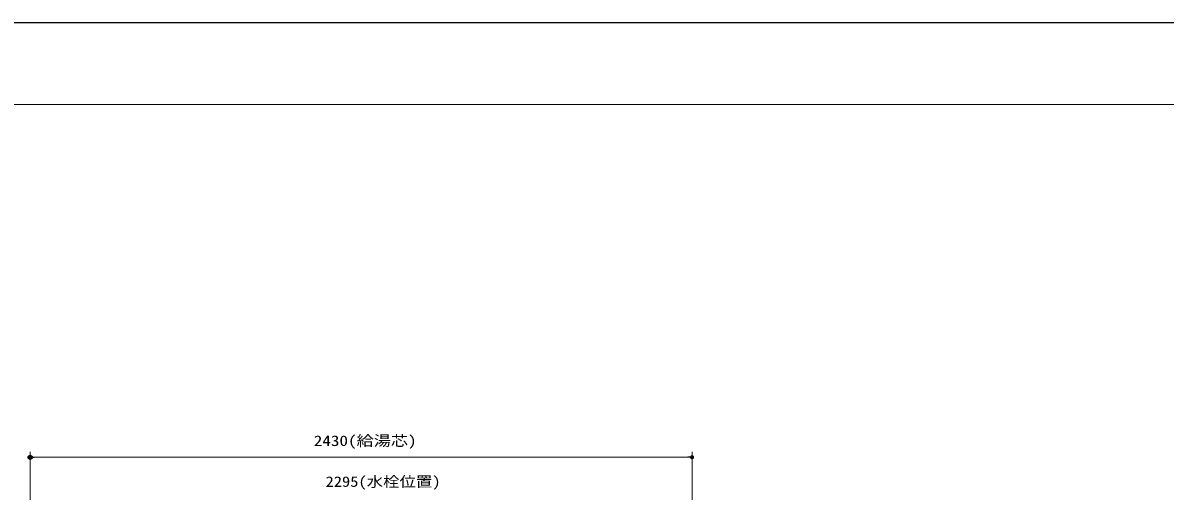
# Model space of a CAD drawing. Units: millimetres, scale not verified. Extents: x -9797 to 9797, y -4555 to 4555.
# Drawn here: x -7481 to -3287, y 2736 to 4455 of the extents above; entities that cross this region are included whole.
import ezdxf
from ezdxf.enums import TextEntityAlignment as Align

# ---------------------------------------------------------------- set-up
doc = ezdxf.new("R2010")
doc.units = ezdxf.units.MM
doc.header["$LTSCALE"] = 30
doc.header["$PDMODE"] = 32
doc.header["$PDSIZE"] = 15
for name, color, linetype, lineweight in [('0-0_0', 7, 'Continuous', 25), ('0-2_寸法ﾚｲﾔｰ', 30, 'Continuous', 13), ('0-3_DEFPOINTS', 7, 'Continuous', 25), ('0-6_図面枠', 3, 'Continuous', 15)]:
    doc.layers.add(name, color=color, linetype=linetype, lineweight=lineweight)
doc.styles.add('ＭＳ ゴシック', font='')
doc.styles.get('ＭＳ ゴシック').set_extended_font_data('MS Gothic')

# ---------------------------------------------------------------- blocks, each defined once
blk = doc.blocks.new('_DOT')
at = {"layer": '0-0_0', "color": 30}
blk.add_line((-15, 0), (-30, 0), dxfattribs=at)
for points in [[(0, 0), (-15, 0), (-14.88, 1.88)], [(0, 0), (-14.88, -1.88), (-15, 0)], [(0, 0), (-14.88, 1.88), (-14.53, 3.73)], [(0, 0), (-14.53, -3.73), (-14.88, -1.88)], [(0, 0), (-14.53, 3.73), (-13.95, 5.52)], [(0, 0), (-13.95, -5.52), (-14.53, -3.73)], [(0, 0), (-13.95, 5.52), (-13.14, 7.23)], [(0, 0), (-13.14, -7.23), (-13.95, -5.52)], [(0, 0), (-13.14, 7.23), (-12.14, 8.82)], [(0, 0), (-12.14, -8.82), (-13.14, -7.23)], [(0, 0), (-12.14, 8.82), (-10.93, 10.27)], [(0, 0), (-10.93, -10.27), (-12.14, -8.82)], [(0, 0), (-10.93, 10.27), (-9.56, 11.56)], [(0, 0), (-9.56, -11.56), (-10.93, -10.27)], [(0, 0), (-9.56, 11.56), (-8.04, 12.66)], [(0, 0), (-8.04, -12.66), (-9.56, -11.56)], [(0, 0), (-8.04, 12.66), (-6.39, 13.57)], [(0, 0), (-6.39, -13.57), (-8.04, -12.66)], [(0, 0), (-6.39, 13.57), (-4.64, 14.27)], [(0, 0), (-4.64, -14.27), (-6.39, -13.57)], [(0, 0), (-4.64, 14.27), (-2.81, 14.73)], [(0, 0), (-2.81, -14.73), (-4.64, -14.27)], [(0, 0), (-2.81, 14.73), (-0.94, 14.97)], [(0, 0), (-0.94, -14.97), (-2.81, -14.73)], [(0, 0), (-0.94, 14.97), (0.94, 14.97)], [(0, 0), (0.94, -14.97), (-0.94, -14.97)], [(0, 0), (0.94, 14.97), (2.81, 14.73)], [(0, 0), (2.81, 14.73), (4.64, 14.27)], [(0, 0), (4.64, 14.27), (6.39, 13.57)], [(0, 0), (6.39, 13.57), (8.04, 12.66)], [(0, 0), (8.04, 12.66), (9.56, 11.56)], [(0, 0), (9.56, 11.56), (10.93, 10.27)], [(0, 0), (10.93, 10.27), (12.14, 8.82)], [(0, 0), (12.14, 8.82), (13.14, 7.23)], [(0, 0), (13.14, 7.23), (13.95, 5.52)], [(0, 0), (13.95, 5.52), (14.53, 3.73)], [(0, 0), (14.53, 3.73), (14.88, 1.88)], [(0, 0), (14.88, 1.88), (15, 0)], [(0, 0), (2.81, -14.73), (0.94, -14.97)], [(0, 0), (4.64, -14.27), (2.81, -14.73)], [(0, 0), (6.39, -13.57), (4.64, -14.27)], [(0, 0), (8.04, -12.66), (6.39, -13.57)], [(0, 0), (9.56, -11.56), (8.04, -12.66)], [(0, 0), (10.93, -10.27), (9.56, -11.56)], [(0, 0), (12.14, -8.82), (10.93, -10.27)], [(0, 0), (13.14, -7.23), (12.14, -8.82)], [(0, 0), (13.95, -5.52), (13.14, -7.23)], [(0, 0), (14.53, -3.73), (13.95, -5.52)], [(0, 0), (14.88, -1.88), (14.53, -3.73)], [(0, 0), (15, 0), (14.88, -1.88)]]:
    blk.add_solid(points, dxfattribs=at)

msp = doc.modelspace()

# ---------------------------------------------------------------- linework, layer by layer
at = {"layer": '0-2_寸法ﾚｲﾔｰ'}
for p, q in [((-7453.56, 1960), (-7453.56, 2880)), ((-5038.56, 2860), (-7438.56, 2860)), ((-5023.56, 1960), (-5023.56, 2880))]:
    msp.add_line(p, q, dxfattribs=at)
at = {"layer": '0-3_DEFPOINTS'}
msp.add_line((2902.77, 4455), (-9697.23, 4455), dxfattribs=at)
msp.add_point((-7453.56, 2860), dxfattribs=at)
at = {"layer": '0-6_図面枠'}
msp.add_lwpolyline([(-9397.23, -4155), (2602.77, -4155), (2602.77, 4155), (-9397.23, 4155)], close=True, dxfattribs=at)

# ---------------------------------------------------------------- block references
at = {"layer": '0-2_寸法ﾚｲﾔｰ', "xscale": 0.5, "yscale": 0.5, "rotation": 180}
msp.add_blockref('_DOT', (-7453.56, 2860), dxfattribs=at)
at = {"layer": '0-2_寸法ﾚｲﾔｰ', "xscale": 0.5, "yscale": 0.5}
msp.add_blockref('_DOT', (-5023.56, 2860), dxfattribs=at)

# ---------------------------------------------------------------- texts
at = {"layer": '0-2_寸法ﾚｲﾔｰ', "style": 'ＭＳ ゴシック'}
for s, width, p in [('2430(給湯芯)', 1.2, (-6412.47, 2889.74)), ('2295(水栓位置)', 1.15, (-6368.97, 2739.74))]:
    msp.add_text(s, height=38.48, dxfattribs=dict(at, width=width)).set_placement(p, align=Align.BOTTOM_LEFT)

doc.saveas('drawing.dxf')
